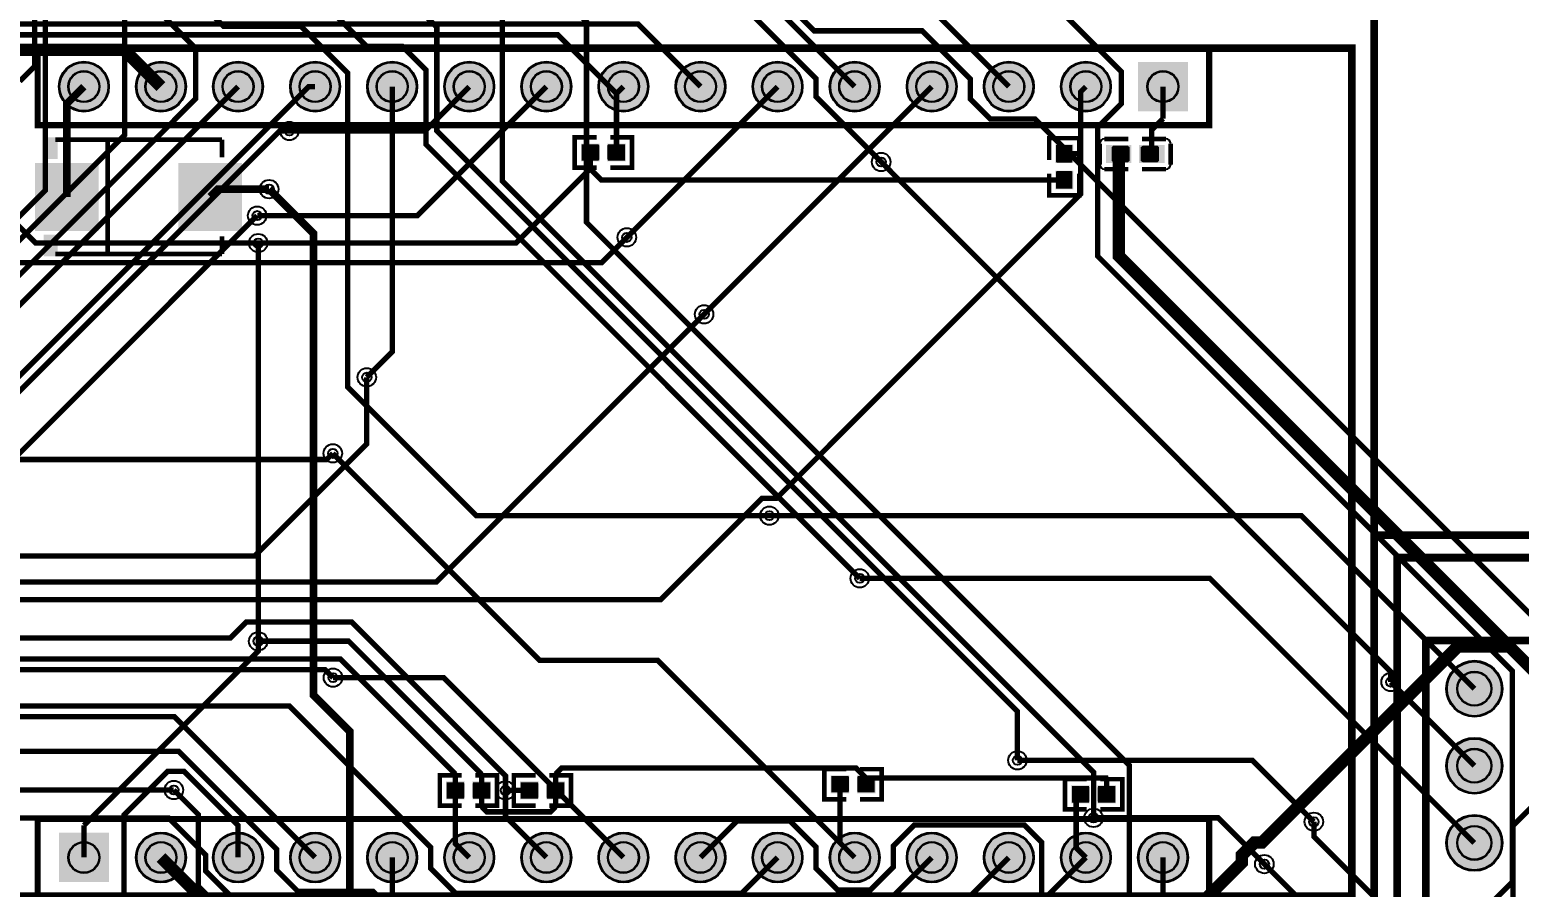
# Model space of a CAD drawing. Header units: millimetres. Extents: x 0 to 210, y -1 to 136.
# Drawn here: x 90.62 to 139.71, y 35.72 to 63.98 of the extents above; entities that cross this region are included whole.
import ezdxf

# ---------------------------------------------------------------- set-up
doc = ezdxf.new("R2010")
doc.units = ezdxf.units.MM
for name, color, linetype, true_color in [('BottomLayer', 7, 'Continuous', 0x0000ff), ('BottomSolderMaskLayer', 7, 'Continuous', 0xaa00ff), ('Document', 7, 'Continuous', 0xffffff), ('Hole', 7, 'Continuous', 0x222222), ('Multi-Layer', 7, 'Continuous', 0xc0c0c0), ('TopLayer', 7, 'Continuous', 0xff0000), ('TopPasteMaskLayer', 7, 'Continuous', 0x808080), ('TopSilkLayer', 7, 'Continuous', 0xffcc00), ('TopSolderMaskLayer', 7, 'Continuous', 0x800080)]:
    doc.layers.add(name, color=color, linetype=linetype, true_color=true_color)

msp = doc.modelspace()

# ---------------------------------------------------------------- hatches: boundary and pattern name
at = {"layer": 'BottomSolderMaskLayer'}
for points in [[(91.58008636017247, 62.10309880619752, 1), (93.23088646177267, 62.10309880619752, 1)], [(94.1200914401826, 62.10309880619752, 1), (95.7708915417828, 62.10309880619752, 1)], [(96.66009652019274, 62.10309880619752, 1), (98.31089662179293, 62.10309880619752, 1)], [(99.2001016002031, 62.10309880619752, 1), (100.8509017018033, 62.10309880619752, 1)], [(101.74010668021323, 62.10309880619752, 1), (103.39090678181343, 62.10309880619752, 1)], [(104.28011176022336, 62.10309880619752, 1), (105.93091186182356, 62.10309880619752, 1)], [(106.8201168402335, 62.10309880619752, 1), (108.47091694183369, 62.10309880619752, 1)], [(109.36012192024363, 62.10309880619752, 1), (111.01092202184383, 62.10309880619752, 1)], [(111.90012700025376, 62.10309880619752, 1), (113.55092710185396, 62.10309880619752, 1)], [(114.4401320802639, 62.10309880619752, 1), (116.09093218186409, 62.10309880619752, 1)], [(116.98013716027403, 62.10309880619752, 1), (118.63093726187422, 62.10309880619752, 1)], [(119.52014224028439, 62.10309880619752, 1), (121.17094234188458, 62.10309880619752, 1)], [(122.06014732029452, 62.10309880619752, 1), (123.71094742189472, 62.10309880619752, 1)], [(124.60015240030465, 62.10309880619752, 1), (126.25095250190485, 62.10309880619752, 1)], [(128.7908527558991, 61.290323400001625), (127.14005265429887, 61.290323400001625), (127.14005265429887, 62.915926651208224), (128.7908527558991, 62.915926651208224)], [(137.30127000253995, 42.26464312928624, 1), (139.15207010414017, 42.26464312928624, 1)], [(137.30127000253995, 39.72463804927611, 1), (139.15207010414017, 39.72463804927611, 1)], [(137.30127000253995, 37.18463296926598, 1), (139.15207010414017, 37.18463296926598, 1)], [(91.57998153415656, 37.51587585110656), (93.23078163575678, 37.51587585110656), (93.23078163575678, 35.89027259990007), (91.57998153415656, 35.89027259990007)], [(94.1200914401826, 36.70304800609597, 1), (95.7708915417828, 36.70304800609597, 1)], [(96.66009652019274, 36.70304800609597, 1), (98.31089662179293, 36.70304800609597, 1)], [(99.2001016002031, 36.70304800609597, 1), (100.8509017018033, 36.70304800609597, 1)], [(101.74010668021323, 36.70304800609597, 1), (103.39090678181343, 36.70304800609597, 1)], [(104.28011176022336, 36.70304800609597, 1), (105.93091186182356, 36.70304800609597, 1)], [(106.8201168402335, 36.70304800609597, 1), (108.47091694183369, 36.70304800609597, 1)], [(109.36012192024363, 36.70304800609597, 1), (111.01092202184383, 36.70304800609597, 1)], [(111.90012700025376, 36.70304800609597, 1), (113.55092710185396, 36.70304800609597, 1)], [(114.4401320802639, 36.70304800609597, 1), (116.09093218186409, 36.70304800609597, 1)], [(116.98013716027403, 36.70304800609597, 1), (118.63093726187422, 36.70304800609597, 1)], [(119.52014224028439, 36.70304800609597, 1), (121.17094234188458, 36.70304800609597, 1)], [(122.06014732029452, 36.70304800609597, 1), (123.71094742189472, 36.70304800609597, 1)], [(124.60015240030465, 36.70304800609597, 1), (126.25095250190485, 36.70304800609597, 1)], [(127.14015748031478, 36.70304800609597, 1), (128.790957581915, 36.70304800609597, 1)]]:
    msp.add_hatch(color=256, dxfattribs=at).paths.add_polyline_path(points)
at = {"layer": 'Document'}
for points in [[(96.19712979425935, 57.56487172974346), (96.19712979425935, 59.37487934975866), (95.92562865125706, 59.37487934975866), (95.92562865125706, 57.56487172974346)], [(91.81236982473956, 58.334137668275275), (91.81236982473956, 58.60561341122673), (92.89837439674875, 58.60561341122673), (92.89837439674875, 58.334137668275275)], [(96.60439420878834, 58.334137668275275), (96.60439420878834, 58.60561341122673), (95.51838963677915, 58.60561341122673), (95.51838963677915, 58.334137668275275)]]:
    msp.add_hatch(color=256, dxfattribs=at).paths.add_polyline_path(points)
at = {"layer": 'Multi-Layer'}
for points in [[(91.60548641097257, 62.10309880619752, 1), (93.20548641097257, 62.10309880619752, 1)], [(94.1454914909827, 62.10309880619752, 1), (95.7454914909827, 62.10309880619752, 1)], [(96.68549657099284, 62.10309880619752, 1), (98.28549657099283, 62.10309880619752, 1)], [(99.2255016510032, 62.10309880619752, 1), (100.8255016510032, 62.10309880619752, 1)], [(101.76550673101333, 62.10309880619752, 1), (103.36550673101333, 62.10309880619752, 1)], [(104.30551181102346, 62.10309880619752, 1), (105.90551181102346, 62.10309880619752, 1)], [(106.8455168910336, 62.10309880619752, 1), (108.44551689103359, 62.10309880619752, 1)], [(109.38552197104373, 62.10309880619752, 1), (110.98552197104372, 62.10309880619752, 1)], [(111.92552705105386, 62.10309880619752, 1), (113.52552705105386, 62.10309880619752, 1)], [(114.465532131064, 62.10309880619752, 1), (116.06553213106399, 62.10309880619752, 1)], [(117.00553721107413, 62.10309880619752, 1), (118.60553721107412, 62.10309880619752, 1)], [(119.54554229108449, 62.10309880619752, 1), (121.14554229108448, 62.10309880619752, 1)], [(122.08554737109462, 62.10309880619752, 1), (123.68554737109461, 62.10309880619752, 1)], [(124.62555245110475, 62.10309880619752, 1), (126.22555245110475, 62.10309880619752, 1)], [(128.7654559309119, 61.31572263144528), (127.16545593091178, 61.31572263144528), (127.16545593091178, 62.890525781051565), (128.7654559309119, 62.890525781051565)], [(137.32667005334005, 42.26464312928624, 1), (139.12667005334006, 42.26464312928624, 1)], [(137.32667005334005, 39.72463804927611, 1), (139.12667005334006, 39.72463804927611, 1)], [(137.32667005334005, 37.18463296926598, 1), (139.12667005334006, 37.18463296926598, 1)], [(91.60538481076946, 37.4904749809499), (93.2053848107696, 37.4904749809499), (93.2053848107696, 35.91567183134373), (91.60538481076946, 35.91567183134373)], [(94.1454914909827, 36.70304800609597, 1), (95.7454914909827, 36.70304800609597, 1)], [(96.68549657099284, 36.70304800609597, 1), (98.28549657099283, 36.70304800609597, 1)], [(99.2255016510032, 36.70304800609597, 1), (100.8255016510032, 36.70304800609597, 1)], [(101.76550673101333, 36.70304800609597, 1), (103.36550673101333, 36.70304800609597, 1)], [(104.30551181102346, 36.70304800609597, 1), (105.90551181102346, 36.70304800609597, 1)], [(106.8455168910336, 36.70304800609597, 1), (108.44551689103359, 36.70304800609597, 1)], [(109.38552197104373, 36.70304800609597, 1), (110.98552197104372, 36.70304800609597, 1)], [(111.92552705105386, 36.70304800609597, 1), (113.52552705105386, 36.70304800609597, 1)], [(114.465532131064, 36.70304800609597, 1), (116.06553213106399, 36.70304800609597, 1)], [(117.00553721107413, 36.70304800609597, 1), (118.60553721107412, 36.70304800609597, 1)], [(119.54554229108449, 36.70304800609597, 1), (121.14554229108448, 36.70304800609597, 1)], [(122.08554737109462, 36.70304800609597, 1), (123.68554737109461, 36.70304800609597, 1)], [(124.62555245110475, 36.70304800609597, 1), (126.22555245110475, 36.70304800609597, 1)], [(127.16555753111489, 36.70304800609597, 1), (128.7655575311149, 36.70304800609597, 1)]]:
    msp.add_hatch(color=256, dxfattribs=at).paths.add_polyline_path(points)
at = {"layer": 'TopLayer'}
for points in [[(109.37459994919982, 59.66291592583184), (109.37459994919982, 60.20292100584197), (108.80896621793227, 60.20292100584197), (108.80896621793227, 59.66291592583184)], [(109.67462534925062, 59.66291592583184), (109.67462534925062, 60.20292100584197), (110.24025908051794, 60.20292100584197), (110.24025908051794, 59.66291592583184)], [(124.9838455676911, 59.61049022098041), (124.44384048768075, 59.61049022098041), (124.44384048768075, 60.17612395224785), (124.9838455676911, 60.17612395224785)], [(126.90063500127008, 60.15212090424177), (126.90063500127008, 59.61211582423164), (126.1105410210821, 59.61211582423164), (126.1105410210821, 60.15212090424177)], [(127.20066040132087, 60.15212090424177), (127.20066040132087, 59.61211582423164), (127.99075438150862, 59.61211582423164), (127.99075438150862, 60.15212090424177)], [(92.87137414274821, 57.37368554737111), (92.87137414274821, 59.566065532131006), (90.82387604775204, 59.566065532131006), (90.82387604775204, 57.37368554737111)], [(95.54538989077969, 57.37368554737111), (95.54538989077969, 59.566065532131006), (97.59288798577586, 59.566065532131006), (97.59288798577586, 57.37368554737111)], [(124.9838455676911, 59.31046482092961), (124.44384048768075, 59.31046482092961), (124.44384048768075, 58.74483108966217), (124.9838455676911, 58.74483108966217)], [(117.60421640843265, 38.8450342900685), (117.60421640843265, 39.385039370078744), (117.03858267716532, 39.385039370078744), (117.03858267716532, 38.8450342900685)], [(117.90424180848345, 38.8450342900685), (117.90424180848345, 39.385039370078744), (118.46987553975077, 39.385039370078744), (118.46987553975077, 38.8450342900685)], [(104.92959105918203, 38.6418338836678), (104.92959105918203, 39.18183896367793), (104.36395732791448, 39.18183896367793), (104.36395732791448, 38.6418338836678)], [(105.22961645923283, 38.6418338836678), (105.22961645923283, 39.18183896367793), (105.79525019050016, 39.18183896367793), (105.79525019050016, 38.6418338836678)], [(107.36799593599176, 38.6418338836678), (107.36799593599176, 39.18183896367793), (106.8023622047242, 39.18183896367793), (106.8023622047242, 38.6418338836678)], [(107.66802133604256, 38.6418338836678), (107.66802133604256, 39.18183896367793), (108.23365506731011, 39.18183896367793), (108.23365506731011, 38.6418338836678)], [(125.52903225806426, 38.51483362966724), (125.52903225806426, 39.05483870967737), (124.96339852679694, 39.05483870967737), (124.96339852679694, 38.51483362966724)], [(125.82905765811506, 38.51483362966724), (125.82905765811506, 39.05483870967737), (126.39469138938284, 39.05483870967737), (126.39469138938284, 38.51483362966724)]]:
    msp.add_hatch(color=256, dxfattribs=at).paths.add_polyline_path(points)
at = {"layer": 'TopPasteMaskLayer'}
for points in [[(109.38961137922252, 59.702921005842086), (109.38961137922252, 60.16291592583184), (109.34960629921261, 60.20292100584197), (108.8489712979424, 60.20292100584197), (108.80896621793227, 60.16291592583184), (108.80896621793227, 59.702921005842086), (108.8489712979424, 59.66291592583184), (109.34960629921261, 59.66291592583184)], [(109.6596139192277, 59.702921005842086), (109.6596139192277, 60.16291592583184), (109.69961899923783, 60.20292100584197), (110.20025400050781, 60.20292100584197), (110.24025908051794, 60.16291592583184), (110.24025908051794, 59.702921005842086), (110.20025400050781, 59.66291592583184), (109.69961899923783, 59.66291592583184)], [(124.94384048768075, 59.5954787909576), (124.4838455676911, 59.5954787909576), (124.44384048768075, 59.63548387096773), (124.44384048768075, 60.13611887223783), (124.4838455676911, 60.17612395224785), (124.94384048768075, 60.17612395224785), (124.9838455676911, 60.13611887223783), (124.9838455676911, 59.63548387096773)], [(126.27066294132578, 59.657099314198604), (126.27066294132578, 60.10711201422407), (126.32067564135127, 60.157099314198604), (126.80066040132078, 60.157099314198604), (126.87066294132569, 60.10711201422407), (126.87066294132569, 59.657099314198604), (126.80066040132078, 59.60711201422396), (126.32067564135127, 59.60711201422396)], [(127.2306832613665, 59.657099314198604), (127.2306832613665, 60.10711201422407), (127.30066040132056, 60.157099314198604), (127.78067056134091, 60.157099314198604), (127.8306832613664, 60.10711201422407), (127.8306832613664, 59.657099314198604), (127.78067056134091, 59.60711201422396), (127.30066040132056, 59.60711201422396)], [(92.87137414274821, 57.37368554737111), (92.87137414274821, 59.566065532131006), (90.82387604775204, 59.566065532131006), (90.82387604775204, 57.37368554737111)], [(95.54538989077969, 57.37368554737111), (95.54538989077969, 59.566065532131006), (97.59288798577586, 59.566065532131006), (97.59288798577586, 57.37368554737111)], [(124.94384048768075, 59.32547625095242), (124.4838455676911, 59.32547625095242), (124.44384048768075, 59.28547117094229), (124.44384048768075, 58.7848361696723), (124.4838455676911, 58.74483108966217), (124.94384048768075, 58.74483108966217), (124.9838455676911, 58.7848361696723), (124.9838455676911, 59.28547117094229)], [(117.61922783845557, 38.885039370078744), (117.61922783845557, 39.3450342900685), (117.57922275844544, 39.385039370078744), (117.07858775717523, 39.385039370078744), (117.03858267716532, 39.3450342900685), (117.03858267716532, 38.885039370078744), (117.07858775717523, 38.8450342900685), (117.57922275844544, 38.8450342900685)], [(117.88923037846075, 38.885039370078744), (117.88923037846075, 39.3450342900685), (117.92923545847066, 39.385039370078744), (118.42987045974087, 39.385039370078744), (118.46987553975077, 39.3450342900685), (118.46987553975077, 38.885039370078744), (118.42987045974087, 38.8450342900685), (117.92923545847066, 38.8450342900685)], [(104.94460248920473, 38.68183896367793), (104.94460248920473, 39.1418338836678), (104.90459740919482, 39.18183896367793), (104.40396240792461, 39.18183896367793), (104.36395732791448, 39.1418338836678), (104.36395732791448, 38.68183896367793), (104.40396240792461, 38.6418338836678), (104.90459740919482, 38.6418338836678)], [(105.2146050292099, 38.68183896367793), (105.2146050292099, 39.1418338836678), (105.25461010922004, 39.18183896367793), (105.75524511049002, 39.18183896367793), (105.79525019050016, 39.1418338836678), (105.79525019050016, 38.68183896367793), (105.75524511049002, 38.6418338836678), (105.25461010922004, 38.6418338836678)], [(107.38300736601468, 38.68183896367793), (107.38300736601468, 39.1418338836678), (107.34300228600432, 39.18183896367793), (106.84236728473456, 39.18183896367793), (106.8023622047242, 39.1418338836678), (106.8023622047242, 38.68183896367793), (106.84236728473456, 38.6418338836678), (107.34300228600432, 38.6418338836678)], [(107.65300990601986, 38.68183896367793), (107.65300990601986, 39.1418338836678), (107.69301498602977, 39.18183896367793), (108.19364998729998, 39.18183896367793), (108.23365506731011, 39.1418338836678), (108.23365506731011, 38.68183896367793), (108.19364998729998, 38.6418338836678), (107.69301498602977, 38.6418338836678)], [(125.54404368808741, 38.55483870967737), (125.54404368808741, 39.01483362966724), (125.50403860807705, 39.05483870967737), (125.0034036068073, 39.05483870967737), (124.96339852679694, 39.01483362966724), (124.96339852679694, 38.55483870967737), (125.0034036068073, 38.51483362966724), (125.50403860807705, 38.51483362966724)], [(125.81404622809237, 38.55483870967737), (125.81404622809237, 39.01483362966724), (125.8540513081025, 39.05483870967737), (126.35468630937248, 39.05483870967737), (126.39469138938284, 39.01483362966724), (126.39469138938284, 38.55483870967737), (126.35468630937248, 38.51483362966724), (125.8540513081025, 38.51483362966724)]]:
    msp.add_hatch(color=256, dxfattribs=at).paths.add_polyline_path(points)
at = {"layer": 'TopSilkLayer'}
for points in [[(91.54086868173727, 60.43228346456692), (91.54086868173727, 59.718465836931614), (91.08366776733533, 59.718465836931614), (91.08366776733533, 60.43228346456692)], [(91.54086868173727, 56.507467614935194), (91.54086868173727, 57.2212852425705), (91.08366776733533, 57.2212852425705), (91.08366776733533, 56.507467614935194)]]:
    msp.add_hatch(color=256, dxfattribs=at).paths.add_polyline_path(points)
at = {"layer": 'TopSolderMaskLayer'}
for points in [[(91.58008636017247, 62.10309880619752, 1), (93.23088646177267, 62.10309880619752, 1)], [(94.1200914401826, 62.10309880619752, 1), (95.7708915417828, 62.10309880619752, 1)], [(96.66009652019274, 62.10309880619752, 1), (98.31089662179293, 62.10309880619752, 1)], [(99.2001016002031, 62.10309880619752, 1), (100.8509017018033, 62.10309880619752, 1)], [(101.74010668021323, 62.10309880619752, 1), (103.39090678181343, 62.10309880619752, 1)], [(104.28011176022336, 62.10309880619752, 1), (105.93091186182356, 62.10309880619752, 1)], [(106.8201168402335, 62.10309880619752, 1), (108.47091694183369, 62.10309880619752, 1)], [(109.36012192024363, 62.10309880619752, 1), (111.01092202184383, 62.10309880619752, 1)], [(111.90012700025376, 62.10309880619752, 1), (113.55092710185396, 62.10309880619752, 1)], [(114.4401320802639, 62.10309880619752, 1), (116.09093218186409, 62.10309880619752, 1)], [(116.98013716027403, 62.10309880619752, 1), (118.63093726187422, 62.10309880619752, 1)], [(119.52014224028439, 62.10309880619752, 1), (121.17094234188458, 62.10309880619752, 1)], [(122.06014732029452, 62.10309880619752, 1), (123.71094742189472, 62.10309880619752, 1)], [(124.60015240030465, 62.10309880619752, 1), (126.25095250190485, 62.10309880619752, 1)], [(128.7908527558991, 61.290323400001625), (127.14005265429887, 61.290323400001625), (127.14005265429887, 62.915926651208224), (128.7908527558991, 62.915926651208224)], [(109.39999771889984, 59.63751587503168), (109.39999771889984, 60.22832105664213), (108.783566167132, 60.22832105664213), (108.783566167132, 59.63751587503168)], [(109.64922757955082, 59.63751587503168), (109.64922757955082, 60.22832105664213), (110.26565913131822, 60.22832105664213), (110.26565913131822, 59.63751587503168)], [(125.00809366288695, 59.58388587802574), (124.4195923924849, 59.58388587802574), (124.4195923924849, 60.202730684671224), (125.00809366288695, 60.202730684671224)], [(126.92603668519882, 60.177520955041814), (126.92603668519882, 59.58671577343159), (126.08514260341076, 59.58671577343159), (126.08514260341076, 60.177520955041814)], [(127.1752587173919, 60.177520955041814), (127.1752587173919, 59.58671577343159), (128.01615279917996, 59.58671577343159), (128.01615279917996, 60.177520955041814)], [(92.89677230296024, 57.348285790842624), (92.89677230296024, 59.591465288659606), (90.79847410636398, 59.591465288659606), (90.79847410636398, 57.348285790842624)], [(95.51999173056765, 57.348285790842624), (95.51999173056765, 59.591465288659606), (97.61828992716391, 59.591465288659606), (97.61828992716391, 57.348285790842624)], [(125.00809366288695, 59.33706916388428), (124.4195923924849, 59.33706916388428), (124.4195923924849, 58.71822435723891), (125.00809366288695, 58.71822435723891)], [(137.30127000253995, 42.26464312928624, 1), (139.15207010414017, 42.26464312928624, 1)], [(137.30127000253995, 39.72463804927611, 1), (139.15207010414017, 39.72463804927611, 1)], [(117.62961417813267, 38.81963423926845), (117.62961417813267, 39.41043942087879), (117.01318262636505, 39.41043942087879), (117.01318262636505, 38.81963423926845)], [(117.87884403878365, 38.81963423926845), (117.87884403878365, 39.41043942087879), (118.49527559055105, 39.41043942087879), (118.49527559055105, 38.81963423926845)], [(104.95498882888205, 38.616433832867756), (104.95498882888205, 39.20723901447798), (104.3385572771142, 39.20723901447798), (104.3385572771142, 38.616433832867756)], [(105.20421868953304, 38.616433832867756), (105.20421868953304, 39.20723901447798), (105.82065024130043, 39.20723901447798), (105.82065024130043, 38.616433832867756)], [(107.39339370569155, 38.616433832867756), (107.39339370569155, 39.20723901447798), (106.77696215392416, 39.20723901447798), (106.77696215392416, 38.616433832867756)], [(107.64262356634254, 38.616433832867756), (107.64262356634254, 39.20723901447798), (108.25905511811038, 39.20723901447798), (108.25905511811038, 38.616433832867756)], [(125.55443002776428, 38.48943357886719), (125.55443002776428, 39.080238760477414), (124.93799847599666, 39.080238760477414), (124.93799847599666, 38.48943357886719)], [(125.80365988841527, 38.48943357886719), (125.80365988841527, 39.080238760477414), (126.42009144018289, 39.080238760477414), (126.42009144018289, 38.48943357886719)], [(137.30127000253995, 37.18463296926598, 1), (139.15207010414017, 37.18463296926598, 1)], [(91.57998153415656, 37.51587585110656), (93.23078163575678, 37.51587585110656), (93.23078163575678, 35.89027259990007), (91.57998153415656, 35.89027259990007)], [(94.1200914401826, 36.70304800609597, 1), (95.7708915417828, 36.70304800609597, 1)], [(96.66009652019274, 36.70304800609597, 1), (98.31089662179293, 36.70304800609597, 1)], [(99.2001016002031, 36.70304800609597, 1), (100.8509017018033, 36.70304800609597, 1)], [(101.74010668021323, 36.70304800609597, 1), (103.39090678181343, 36.70304800609597, 1)], [(104.28011176022336, 36.70304800609597, 1), (105.93091186182356, 36.70304800609597, 1)], [(106.8201168402335, 36.70304800609597, 1), (108.47091694183369, 36.70304800609597, 1)], [(109.36012192024363, 36.70304800609597, 1), (111.01092202184383, 36.70304800609597, 1)], [(111.90012700025376, 36.70304800609597, 1), (113.55092710185396, 36.70304800609597, 1)], [(114.4401320802639, 36.70304800609597, 1), (116.09093218186409, 36.70304800609597, 1)], [(116.98013716027403, 36.70304800609597, 1), (118.63093726187422, 36.70304800609597, 1)], [(119.52014224028439, 36.70304800609597, 1), (121.17094234188458, 36.70304800609597, 1)], [(122.06014732029452, 36.70304800609597, 1), (123.71094742189472, 36.70304800609597, 1)], [(124.60015240030465, 36.70304800609597, 1), (126.25095250190485, 36.70304800609597, 1)], [(127.14015748031478, 36.70304800609597, 1), (128.790957581915, 36.70304800609597, 1)]]:
    msp.add_hatch(color=256, dxfattribs=at).paths.add_polyline_path(points)

# ---------------------------------------------------------------- linework, layer by layer
at = {"layer": 'BottomLayer'}
for points, const_width in [([(90.29375158750304, 62.27975615951232), (90.77940055880094, 62.76540513081022), (90.77940055880094, 73.48219456438915), (94.91884683769354, 77.62164084328163)], 0.17780035560071122), ([(94.58940817881626, 69.95082550165102), (93.31940563881108, 68.68082296164596), (93.31940563881108, 66.87614935229874), (94.21831343662666, 65.97724155448304), (95.12306324612655, 65.97724155448304), (97.00622301244584, 64.09408178816363), (99.55105410210808, 64.09408178816363), (101.1019812039624, 62.54315468630932), (101.1019812039624, 52.198221996443976), (105.33362966725917, 47.966573533147084), (114.99377698755393, 47.966573533147084)], 0.17780035560071122), ([(99.66941833883652, 69.95082550165102), (99.66941833883652, 69.44511049022105), (98.39941579883134, 68.17510795021599), (98.39941579883134, 66.75753111506219), (101.72809245618487, 63.428854457708894), (102.89878079756136, 63.428854457708894), (103.67881635763251, 62.64881889763785), (103.67881635763251, 60.196951993903895), (117.97447294894573, 45.90129540259079)], 0.17780035560071122), ([(123.17056134112272, 39.90510541021081), (123.17056134112272, 41.51597663195321), (104.03670307340599, 60.64983489966983), (104.03670307340599, 64.0582677165354), (103.47942595885183, 64.61554483108966), (103.47942595885183, 68.05496570993148), (104.74942849885679, 69.32496824993655), (104.74942849885679, 69.95082550165102)], 0.17780035560071122), ([(125.67907035814073, 38.00924561849115), (125.67907035814073, 39.51292862585717), (106.19900939801869, 58.99298958597922), (106.19900939801869, 65.36713233426462), (106.01943103886197, 65.54671069342146), (106.01943103886197, 68.05496570993148), (107.28943357886692, 69.32496824993655), (107.28943357886692, 69.95082550165102)], 0.17780035560071122), ([(128.09512319024634, 32.85735331470653), (128.09512319024634, 34.06360172720349), (126.86144272288539, 35.297282194564445), (126.86144272288539, 39.737973075946115), (108.96837693675388, 57.63103886207773), (108.96837693675388, 64.24216408432812), (108.5594361188721, 64.6511049022098), (108.5594361188721, 68.05496570993148), (109.82943865887705, 69.32496824993655), (109.82943865887705, 69.95082550165102)], 0.17780035560071122), ([(112.36944373888741, 69.95082550165102), (113.63944627889236, 68.68082296164596), (113.63944627889236, 66.7758191516383), (116.47485394970795, 63.940411480822945), (120.03263906527809, 63.940411480822945), (121.61582423164828, 62.357226314452646), (121.61582423164828, 61.69555499110993), (122.276987553975, 61.034391668783314), (123.75095250190498, 61.034391668783314), (142.0875031750063, 42.697840995681986), (142.0875031750063, 39.29296418592833), (141.2493014986028, 38.45476250952504), (140.20231140462283, 38.45476250952504), (139.49669799339586, 37.749149098298176), (139.49669799339586, 25.754737109474263), (138.2266954533909, 24.484734569469197)], 0.17780035560071122), ([(83.27139954279892, 36.232258064516145), (83.7628905257809, 36.72374904749813), (83.7628905257809, 51.30922021844037), (91.13703327406643, 58.683362966725895), (91.13703327406643, 66.4984505969012), (92.04940309880612, 67.41082042164089)], 0.17780035560071122), ([(84.39204978409953, 37.405232410464805), (84.39204978409953, 51.14970789941583), (93.75146050292096, 60.50911861823727), (93.75146050292096, 65.56017272034546)], 0.17780035560071122), ([(94.46469392938775, 64.98663957327904), (96.08724917449808, 63.36408432816859), (96.08724917449808, 61.69961899923794), (85.00647701295384, 50.618846837693695), (85.00647701295384, 28.142849885699775)], 0.17780035560071122), ([(97.48552197104391, 62.10322580645163), (85.66459232918464, 50.28229616459237), (85.66459232918464, 36.805537211074466)], 0.17780035560071122), ([(100.02552705105404, 62.10322580645163), (99.81521463042918, 62.10322580645163), (86.32626365252713, 48.614274828549696), (86.32626365252713, 42.31531623063245)], 0.17780035560071122), ([(102.56553213106417, 62.10322580645163), (102.56553213106417, 53.36332232664461), (101.72834645669263, 52.526136652273294)], 0.17780035560071122), ([(115.26555753111484, 62.10322580645163), (110.29756159512294, 57.135229870459625)], 0.17780035560071122), ([(120.34556769113533, 62.10322580645163), (112.84315468630916, 54.60081280162558)], 0.17780035560071122), ([(99.17640335280657, 60.64272288544578), (98.86042672085341, 60.64272288544578), (87.37376174752353, 49.156057912115784), (87.37376174752353, 34.98790957581912), (86.17360934721864, 33.78775717551434), (86.17360934721864, 27.643992887985746), (86.24828549657082, 27.56931673863346), (86.24828549657082, 25.766167132334203), (85.11671323342625, 24.63459486918964)], 0.17780035560071122), ([(118.67932435864873, 59.619608839217676), (135.4679959359919, 42.83093726187451), (135.4679959359919, 42.483464566929115)], 0.17780035560071122), ([(98.50990601981198, 58.724511049022), (99.96964693929363, 57.26477012954024), (99.96964693929363, 42.05166370332745), (101.16548133096262, 40.85582931165868), (101.16548133096262, 34.789789179578406), (100.63995427990835, 34.26426212852425), (100.63995427990835, 33.14970789941583), (100.83959867919725, 32.950063500127044), (100.83959867919725, 30.213208026416055), (102.28562357124702, 28.767183134366178)], 0.25400050800101603), ([(89.51651003302004, 28.177901955803918), (89.3790957581914, 28.04048768097539), (88.72428244856496, 28.04048768097539), (88.3102616205233, 28.454508509017046), (88.3102616205233, 48.04658369316735), (98.11645923291849, 57.852781305562644)], 0.17780035560071122), ([(98.15049530099054, 43.829921259842536), (98.15049530099054, 56.947523495046994)], 0.17780035560071122), ([(117.80556261112497, 36.703175006349966), (111.30670561341094, 43.202032004063994), (107.42481584963161, 43.202032004063994), (100.60820421640824, 50.018643637287255)], 0.17780035560071122), ([(92.40551181102342, 37.75753111506219), (98.15049530099054, 43.502514605029205), (98.15049530099054, 43.829921259842536)], 0.17780035560071122), ([(140.76670053340104, 42.26477012954024), (139.37630175260347, 43.65516891033781), (137.6841503683006, 43.65516891033781), (131.22440944881873, 37.19542799085593), (130.97904495808984, 37.19542799085593), (130.56223012446003, 36.778613157226346), (130.56223012446003, 36.53324866649734), (128.9853949707899, 34.956413512827), (128.9853949707899, 32.699110998221954), (128.776860553721, 32.490576581153164), (128.776860553721, 29.83525527051063)], 0.40640081280162565), ([(110.18554737109457, 36.703175006349966), (104.26022352044697, 42.62849885699768), (100.61531623063229, 42.62849885699768)], 0.17780035560071122), ([(97.48552197104391, 36.703175006349966), (97.48552197104391, 37.765405130810336), (95.7118364236726, 39.53909067818131), (95.16471932943864, 39.53909067818131), (93.7255524511047, 38.0999237998476), (93.7255524511047, 33.5073406146812), (88.90182880365751, 28.68361696723389)], 0.17780035560071122), ([(125.4255778511556, 36.703175006349966), (123.39458978917946, 34.672186944373834), (106.69786639573272, 34.672186944373834), (103.56756413512812, 31.541884683769354), (103.56756413512812, 28.349098298196623), (102.88633477266944, 27.66786893573783), (101.813436626873, 27.66786893573783), (100.95135890271786, 28.529946659893312), (100.95135890271786, 29.136245872491713), (99.9353568707138, 30.152247904495766), (99.32499364998716, 30.152247904495766), (98.61379222758433, 30.863449326898603), (98.61379222758433, 33.31963423926845), (96.17487934975861, 35.75854711709417), (96.17487934975861, 38.12176784353562), (95.36944373888741, 38.92720345440682)], 0.17780035560071122), ([(107.64554229108444, 36.703175006349966), (106.29908559817113, 38.04963169926339), (106.29908559817113, 38.91196342392675)], 0.17780035560071122), ([(92.40551181102342, 36.703175006349966), (92.40551181102342, 37.75753111506219)], 0.17780035560071122), ([(138.2266954533909, 32.104749809499594), (132.93815087630173, 37.393294386588764), (132.93815087630173, 37.879705359410764)], 0.17780035560071122), ([(102.56553213106417, 36.703175006349966), (102.56553213106417, 35.291440182880365), (101.29248158496307, 34.01838963677926)], 0.17780035560071122), ([(138.2266954533909, 29.564744729489462), (131.30746761493515, 36.4839725679451)], 0.17780035560071122)]:
    msp.add_lwpolyline(points, dxfattribs=dict(at, const_width=const_width))
at = {"layer": 'BottomSolderMaskLayer'}
for centre, radius in [((92.40548641097257, 62.10309880619752), 0.8254000508001016), ((94.9454914909827, 62.10309880619752), 0.8254000508001016), ((97.48549657099284, 62.10309880619752), 0.8254000508001016), ((100.0255016510032, 62.10309880619752), 0.8254000508001016), ((102.56550673101333, 62.10309880619752), 0.8254000508001016), ((105.10551181102346, 62.10309880619752), 0.8254000508001016), ((107.6455168910336, 62.10309880619752), 0.8254000508001016), ((110.18552197104373, 62.10309880619752), 0.8254000508001016), ((112.72552705105386, 62.10309880619752), 0.8254000508001016), ((115.26553213106399, 62.10309880619752), 0.8254000508001016), ((117.80553721107412, 62.10309880619752), 0.8254000508001016), ((120.34554229108448, 62.10309880619752), 0.8254000508001016), ((122.88554737109462, 62.10309880619752), 0.8254000508001016), ((125.42555245110475, 62.10309880619752), 0.8254000508001016), ((92.40538481076942, 62.10312420624837), 0.5158750317500634), ((94.94538989077955, 62.10312420624837), 0.5158750317500634), ((97.48539497078968, 62.10312420624837), 0.5158750317500634), ((100.02540005080004, 62.10312420624837), 0.5158750317500634), ((102.56540513081018, 62.10312420624837), 0.5158750317500634), ((105.10541021082031, 62.10312420624837), 0.5158750317500634), ((107.64541529083044, 62.10312420624837), 0.5158750317500634), ((110.18542037084057, 62.10312420624837), 0.5158750317500634), ((112.72542545085071, 62.10312420624837), 0.5158750317500634), ((115.26543053086084, 62.10312420624837), 0.5158750317500634), ((117.80543561087097, 62.10312420624837), 0.5158750317500634), ((120.3454406908811, 62.10312420624837), 0.5158750317500634), ((122.88544577089147, 62.10312420624837), 0.5158750317500634), ((125.4254508509016, 62.10312420624837), 0.5158750317500634), ((127.96545593091173, 62.10312420624837), 0.5158750317500634), ((138.22667005334006, 42.26464312928624), 0.9254000508001016), ((138.22667005334006, 42.26464312928624), 0.5655353117157847), ((138.22667005334006, 39.72463804927611), 0.9254000508001016), ((138.22667005334006, 39.72463804927611), 0.5655353117157847), ((138.22667005334006, 37.18463296926598), 0.9254000508001016), ((94.9454914909827, 36.70304800609597), 0.8254000508001016), ((97.48549657099284, 36.70304800609597), 0.8254000508001016), ((100.0255016510032, 36.70304800609597), 0.8254000508001016), ((102.56550673101333, 36.70304800609597), 0.8254000508001016), ((105.10551181102346, 36.70304800609597), 0.8254000508001016), ((107.6455168910336, 36.70304800609597), 0.8254000508001016), ((110.18552197104373, 36.70304800609597), 0.8254000508001016), ((112.72552705105386, 36.70304800609597), 0.8254000508001016), ((115.26553213106399, 36.70304800609597), 0.8254000508001016), ((117.80553721107412, 36.70304800609597), 0.8254000508001016), ((120.34554229108448, 36.70304800609597), 0.8254000508001016), ((122.88554737109462, 36.70304800609597), 0.8254000508001016), ((125.42555245110475, 36.70304800609597), 0.8254000508001016), ((127.96555753111488, 36.70304800609597), 0.8254000508001016), ((138.22667005334006, 37.18463296926598), 0.5655353117157847), ((92.40538481076942, 36.703073406146814), 0.5158750317500634), ((94.94538989077955, 36.703073406146814), 0.5158750317500634), ((97.48539497078968, 36.703073406146814), 0.5158750317500634), ((100.02540005080004, 36.703073406146814), 0.5158750317500634), ((102.56540513081018, 36.703073406146814), 0.5158750317500634), ((105.10541021082031, 36.703073406146814), 0.5158750317500634), ((107.64541529083044, 36.703073406146814), 0.5158750317500634), ((110.18542037084057, 36.703073406146814), 0.5158750317500634), ((112.72542545085071, 36.703073406146814), 0.5158750317500634), ((115.26543053086084, 36.703073406146814), 0.5158750317500634), ((117.80543561087097, 36.703073406146814), 0.5158750317500634), ((120.3454406908811, 36.703073406146814), 0.5158750317500634), ((122.88544577089147, 36.703073406146814), 0.5158750317500634), ((125.4254508509016, 36.703073406146814), 0.5158750317500634), ((127.96545593091173, 36.703073406146814), 0.5158750317500634)]:
    msp.add_circle(centre, radius, dxfattribs=at)
at = {"layer": 'Hole'}
for centre in [(99.17637795275573, 60.64259588519167), (118.67929895859788, 59.61948183896368), (98.50988061976113, 58.724384048768115), (98.11643383286764, 57.85265430530853), (98.1504699009397, 56.947396494793), (110.29753619507233, 57.13510287020574), (112.84312928625855, 54.60068580137158), (101.72832105664202, 52.5260096520193), (100.6081788163574, 50.01851663703326), (114.99375158750308, 47.966446532892974), (117.97444754889489, 45.90116840233679), (98.1504699009397, 43.829794259588425), (100.61529083058144, 42.628371856743684), (135.46797053594105, 42.48333756667512), (123.17053594107188, 39.90497840995681), (95.36941833883634, 38.92707645415294), (106.29906019812029, 38.91183642367275), (125.67904495808989, 38.00911861823727), (132.9381254762509, 37.87957835915665), (131.3074422148843, 36.483845567691105)]:
    msp.add_circle(centre, 0.15240030480060962, dxfattribs=at)
at = {"layer": 'Multi-Layer'}
for centre, radius in [((92.40548641097257, 62.10309880619752), 0.8), ((94.9454914909827, 62.10309880619752), 0.8), ((97.48549657099284, 62.10309880619752), 0.8), ((100.0255016510032, 62.10309880619752), 0.8), ((102.56550673101333, 62.10309880619752), 0.8), ((105.10551181102346, 62.10309880619752), 0.8), ((107.6455168910336, 62.10309880619752), 0.8), ((110.18552197104373, 62.10309880619752), 0.8), ((112.72552705105386, 62.10309880619752), 0.8), ((115.26553213106399, 62.10309880619752), 0.8), ((117.80553721107412, 62.10309880619752), 0.8), ((120.34554229108448, 62.10309880619752), 0.8), ((122.88554737109462, 62.10309880619752), 0.8), ((125.42555245110475, 62.10309880619752), 0.8), ((92.40538481076942, 62.10312420624837), 0.5), ((94.94538989077955, 62.10312420624837), 0.5), ((97.48539497078968, 62.10312420624837), 0.5), ((100.02540005080004, 62.10312420624837), 0.5), ((102.56540513081018, 62.10312420624837), 0.5), ((105.10541021082031, 62.10312420624837), 0.5), ((107.64541529083044, 62.10312420624837), 0.5), ((110.18542037084057, 62.10312420624837), 0.5), ((112.72542545085071, 62.10312420624837), 0.5), ((115.26543053086084, 62.10312420624837), 0.5), ((117.80543561087097, 62.10312420624837), 0.5), ((120.3454406908811, 62.10312420624837), 0.5), ((122.88544577089147, 62.10312420624837), 0.5), ((125.4254508509016, 62.10312420624837), 0.5), ((127.96545593091173, 62.10312420624837), 0.5), ((99.17637795275573, 60.64259588519167), 0.30480060960121924), ((118.67929895859788, 59.61948183896368), 0.30480060960121924), ((98.50988061976113, 58.724384048768115), 0.30480060960121924), ((98.11643383286764, 57.85265430530853), 0.30480060960121924), ((110.29753619507233, 57.13510287020574), 0.30480060960121924), ((98.1504699009397, 56.947396494793), 0.30480060960121924), ((112.84312928625855, 54.60068580137158), 0.30480060960121924), ((101.72832105664202, 52.5260096520193), 0.30480060960121924), ((100.6081788163574, 50.01851663703326), 0.30480060960121924), ((114.99375158750308, 47.966446532892974), 0.30480060960121924), ((117.97444754889489, 45.90116840233679), 0.30480060960121924), ((98.1504699009397, 43.829794259588425), 0.30480060960121924), ((100.61529083058144, 42.628371856743684), 0.30480060960121924), ((135.46797053594105, 42.48333756667512), 0.30480060960121924), ((138.22667005334006, 42.26464312928624), 0.9000000000000001), ((138.22667005334006, 42.26464312928624), 0.5500127000254001), ((138.22667005334006, 39.72463804927611), 0.9000000000000001), ((138.22667005334006, 39.72463804927611), 0.5500127000254001), ((123.17053594107188, 39.90497840995681), 0.30480060960121924), ((95.36941833883634, 38.92707645415294), 0.30480060960121924), ((106.29906019812029, 38.91183642367275), 0.30480060960121924), ((125.67904495808989, 38.00911861823727), 0.30480060960121924), ((132.9381254762509, 37.87957835915665), 0.30480060960121924), ((138.22667005334006, 37.18463296926598), 0.9000000000000001), ((94.9454914909827, 36.70304800609597), 0.8), ((97.48549657099284, 36.70304800609597), 0.8), ((100.0255016510032, 36.70304800609597), 0.8), ((102.56550673101333, 36.70304800609597), 0.8), ((105.10551181102346, 36.70304800609597), 0.8), ((107.6455168910336, 36.70304800609597), 0.8), ((110.18552197104373, 36.70304800609597), 0.8), ((112.72552705105386, 36.70304800609597), 0.8), ((115.26553213106399, 36.70304800609597), 0.8), ((117.80553721107412, 36.70304800609597), 0.8), ((120.34554229108448, 36.70304800609597), 0.8), ((122.88554737109462, 36.70304800609597), 0.8), ((125.42555245110475, 36.70304800609597), 0.8), ((127.96555753111488, 36.70304800609597), 0.8), ((138.22667005334006, 37.18463296926598), 0.5500127000254001), ((92.40538481076942, 36.703073406146814), 0.5), ((94.94538989077955, 36.703073406146814), 0.5), ((97.48539497078968, 36.703073406146814), 0.5), ((100.02540005080004, 36.703073406146814), 0.5), ((102.56540513081018, 36.703073406146814), 0.5), ((105.10541021082031, 36.703073406146814), 0.5), ((107.64541529083044, 36.703073406146814), 0.5), ((110.18542037084057, 36.703073406146814), 0.5), ((112.72542545085071, 36.703073406146814), 0.5), ((115.26543053086084, 36.703073406146814), 0.5), ((117.80543561087097, 36.703073406146814), 0.5), ((120.3454406908811, 36.703073406146814), 0.5), ((122.88544577089147, 36.703073406146814), 0.5), ((125.4254508509016, 36.703073406146814), 0.5), ((127.96545593091173, 36.703073406146814), 0.5), ((131.3074422148843, 36.483845567691105), 0.30480060960121924)]:
    msp.add_circle(centre, radius, dxfattribs=at)
at = {"layer": 'TopLayer'}
for points, const_width in [([(122.88557277114546, 62.10322580645163), (119.304419608839, 65.68437896875798), (104.54572009144022, 65.68437896875798), (103.47815595631164, 66.75194310388622), (103.47815595631164, 67.95768351536697), (102.7537465074929, 68.68209296418581), (96.48755397510786, 68.68209296418581), (95.85941071882121, 69.31023622047246), (95.85941071882121, 71.16342392684783), (95.91554483108962, 71.21955803911612), (95.91554483108962, 79.27188214376417), (95.91376682753344, 79.27366014732024)], 0.17780035560071122), ([(102.56070612141207, 70.30210820421644), (104.18199136398266, 68.68056896113785), (110.47104394208759, 68.68056896113785), (111.09944119888223, 68.05217170434332), (111.09944119888223, 66.85811531623062), (111.81546863093718, 66.14208788417568), (123.04940309880612, 66.14208788417568), (126.59626619253231, 62.59522479044949), (126.59626619253231, 61.54315468630932), (125.81013462026908, 60.757023114046206), (125.81013462026908, 56.52004064008133), (139.47993395986782, 42.850241300482594), (139.47993395986782, 35.89799339598676), (138.2266954533909, 34.64475488950984)], 0.17780035560071122), ([(117.80556261112497, 62.10322580645163), (114.79413258826503, 65.11465582931169), (100.30899161798311, 65.11465582931169), (99.86347472694933, 65.56017272034546), (93.75146050292096, 65.56017272034546)], 0.17780035560071122), ([(97.7722885445769, 64.77759715519426), (97.79286258572506, 64.7570231140462), (114.13525527051047, 64.7570231140462), (116.53581407162801, 62.35646431292855), (116.53581407162801, 61.76311912623828), (118.67932435864873, 59.619608839217676)], 0.17780035560071122), ([(112.7255524511047, 62.10322580645163), (110.66256032512047, 64.16621793243576), (74.17081534163049, 64.16621793243576), (73.7349504699007, 63.73035306070608)], 0.17780035560071122), ([(85.20332740665481, 62.27975615951232), (86.73215646431277, 63.80858521717039), (108.02400304800585, 63.80858521717039), (109.9574549149097, 61.87513335026665)], 0.17780035560071122), ([(85.34302768605517, 60.32954025908043), (88.32626365252736, 63.31277622555251), (93.7359664719329, 63.31277622555251), (94.94551689103355, 62.10322580645163)], 0.40640081280162565), ([(64.26073152146296, 62.61249682499363), (64.66179832359649, 62.61249682499363), (66.64935229870434, 60.624942849885656), (66.64935229870434, 59.36687833375663), (69.71310642621256, 56.30312420624841), (109.46545593091173, 56.30312420624841), (110.29756159512294, 57.135229870459625)], 0.17780035560071122), ([(92.40551181102342, 62.10322580645163), (91.84772669545328, 61.54544069088138), (91.84772669545328, 59.89672339344679)], 0.25400050800101603), ([(107.64554229108444, 62.10322580645163), (103.39509779019568, 57.852781305562644), (98.11645923291849, 57.852781305562644)], 0.17780035560071122), ([(105.1055372110743, 62.10322580645163), (103.64503429006845, 60.64272288544578), (99.17640335280657, 60.64272288544578)], 0.17780035560071122), ([(110.18554737109457, 62.10322580645163), (109.9574549149097, 61.87513335026665)], 0.17780035560071122), ([(109.9574549149097, 59.9330454660909), (109.9574549149097, 61.87513335026665)], 0.17780035560071122), ([(125.4255778511556, 62.10322580645163), (125.25260350520693, 61.93025146050286), (125.25260350520693, 59.89342138684276)], 0.17780035560071122), ([(127.96558293116573, 62.10322580645163), (127.96558293116573, 61.048869697739406)], 0.17780035560071122), ([(127.96558293116573, 61.048869697739406), (127.5957581915161, 60.67904495808989), (127.5957581915161, 59.8822453644907)], 0.17780035560071122), ([(22.569850139700065, 46.65415290830583), (25.662560325120467, 46.65415290830583), (28.79921259842513, 43.517500635001284), (33.83375666751317, 43.517500635001284), (33.935864871729564, 43.619608839217676), (58.30416560833123, 43.619608839217676), (59.29375158750304, 44.60919481838971), (66.49949199898379, 44.60919481838971), (67.08851917703828, 45.198221996443976), (111.41490982981963, 45.198221996443976), (114.75654051308084, 48.539852679705405), (115.232029464059, 48.539852679705405), (125.25260350520693, 58.56042672085346), (125.25260350520693, 59.89342138684276)], 0.17780035560071122), ([(91.84772669545328, 58.470002540005), (91.84772669545328, 59.89672339344679)], 0.25400050800101603), ([(109.09182118364242, 59.9330454660909), (109.09182118364242, 59.39608839217681)], 0.17780035560071122), ([(124.71386842773677, 59.89342138684276), (125.25082550165075, 59.89342138684276)], 0.17780035560071122), ([(125.25260350520693, 59.89342138684276), (125.25082550165075, 59.89342138684276)], 0.17780035560071122), ([(140.76670053340104, 42.26477012954024), (126.50558801117609, 56.5258826517653), (126.50558801117609, 59.8822453644907)], 0.40640081280162565), ([(109.09182118364242, 59.39608839217681), (106.6432562865125, 56.947523495046994), (98.15049530099054, 56.947523495046994)], 0.17780035560071122), ([(109.09182118364242, 59.39608839217681), (109.46012192024386, 59.02778765557525), (124.17691135382256, 59.02778765557525)], 0.17780035560071122), ([(124.71386842773677, 59.02778765557525), (124.17691135382256, 59.02778765557525)], 0.17780035560071122), ([(98.15049530099054, 56.947523495046994), (90.81673863347714, 56.947523495046994), (89.87439674879329, 57.889865379730736), (89.87439674879329, 58.536550673101374)], 0.17780035560071122), ([(96.56908813817608, 58.470002540005), (96.8235966471932, 58.724511049022), (98.50990601981198, 58.724511049022)], 0.25400050800101603), ([(75.91986283972574, 45.78293116586224), (104.02527305054605, 45.78293116586224), (112.84315468630916, 54.60081280162558)], 0.17780035560071122), ([(66.30899161798311, 45.278486156972235), (67.66992633985251, 46.63942087884175), (98.0400050800099, 46.63942087884175), (101.72834645669263, 50.327762255524476), (101.72834645669263, 52.526136652273294)], 0.17780035560071122), ([(100.60820421640824, 50.018643637287255), (100.40728981457937, 49.8177292354585), (81.65570231140441, 49.8177292354585)], 0.17780035560071122), ([(114.99377698755393, 47.966573533147084), (132.52489204978383, 47.966573533147084), (138.2266954533909, 42.26477012954024)], 0.17780035560071122), ([(25.776098552197027, 45.7295910591821), (28.383921767843503, 43.12176784353562), (35.66840233680455, 43.12176784353562), (35.8083566167129, 43.2617221234442), (58.45173990347985, 43.2617221234442), (59.1250952501905, 43.935077470154965), (97.23050546101081, 43.935077470154965), (97.759334518669, 44.46390652781304), (101.22415544831074, 44.46390652781304), (106.29908559817113, 39.38897637795276), (106.29908559817113, 38.91196342392675)], 0.17780035560071122), ([(117.97447294894573, 45.90129540259079), (129.51016002031997, 45.90129540259079), (138.2266954533909, 37.18475996951997)], 0.17780035560071122), ([(105.51244602489191, 39.44892049784096), (101.13144526289034, 43.829921259842536), (98.15049530099054, 43.829921259842536)], 0.17780035560071122), ([(38.09359918719815, 42.65440690881371), (58.350139700279215, 42.65440690881371), (59.27317754635487, 43.577444754889484), (72.47332994665976, 43.577444754889484), (72.80480060960122, 43.24597409194814), (100.84975869951722, 43.24597409194814), (104.64681229362463, 39.44892049784096)], 0.17780035560071122), ([(100.61531623063229, 42.62849885699768), (100.35521971043931, 42.888595377190654), (72.65671831343639, 42.888595377190654), (72.32524765049516, 43.22006604013211), (61.501778003555955, 43.22006604013211), (58.38976377952736, 40.108051816103625), (40.87541275082549, 40.108051816103625)], 0.17780035560071122), ([(138.2266954533909, 39.724765049530106), (135.4679959359919, 42.483464566929115)], 0.17780035560071122), ([(70.15455930911844, 40.19720599441189), (71.65570231140441, 41.69834899669797), (99.17360934721842, 41.69834899669797), (103.83553467106913, 37.03642367284726), (103.83553467106913, 36.34706629413256), (104.66662433324859, 35.51597663195321), (114.07835915671808, 35.51597663195321), (115.26555753111484, 36.703175006349966)], 0.17780035560071122), ([(100.02552705105404, 36.703175006349966), (95.3879857759714, 41.34071628143249), (76.37807975615942, 41.34071628143249), (75.23456946913893, 40.19720599441189)], 0.17780035560071122), ([(120.34556769113533, 36.703175006349966), (118.80073660147309, 35.15834391668784), (102.3651257302513, 35.15834391668784), (101.94069088138167, 35.582778765557464), (99.46088392176762, 35.582778765557464), (98.7550165100331, 36.28864617729232), (98.7550165100331, 36.97647955295906), (95.53429006858005, 40.19720599441189), (80.3145796291592, 40.19720599441189)], 0.17780035560071122), ([(132.93815087630173, 37.879705359410764), (130.91275082550146, 39.90510541021081), (123.17056134112272, 39.90510541021081)], 0.17780035560071122), ([(104.64681229362463, 38.91196342392675), (104.64681229362463, 39.44892049784096)], 0.17780035560071122), ([(105.51244602489191, 38.91196342392675), (105.51244602489191, 39.44892049784096)], 0.17780035560071122), ([(107.95085090170164, 39.44892049784096), (108.15582931165841, 39.65389890779784), (117.84569469138933, 39.65389890779784), (118.18707137414276, 39.31252222504452)], 0.17780035560071122), ([(107.95085090170164, 38.91196342392675), (107.95085090170164, 39.44892049784096)], 0.17780035560071122), ([(118.18707137414276, 39.31252222504452), (118.19824739649471, 39.323698247396464), (126.11010922021819, 39.323698247396464), (126.11188722377437, 39.321920243840395)], 0.17780035560071122), ([(118.18707137414276, 39.115163830327674), (118.18707137414276, 39.31252222504452)], 0.17780035560071122), ([(126.11188722377437, 38.7849631699263), (126.11188722377437, 39.321920243840395)], 0.17780035560071122), ([(95.36944373888741, 38.92720345440682), (79.04457708915402, 38.92720345440682), (77.77457454914907, 37.657200914401756)], 0.17780035560071122), ([(105.1055372110743, 36.703175006349966), (104.64681229362463, 37.161899923799865), (104.64681229362463, 38.91196342392675)], 0.17780035560071122), ([(105.51244602489191, 38.91196342392675), (105.51244602489191, 38.375006350012654)], 0.17780035560071122), ([(106.53556007112002, 38.91196342392675), (106.29908559817113, 38.91196342392675)], 0.17780035560071122), ([(107.08521717043413, 38.91196342392675), (106.53556007112002, 38.91196342392675)], 0.17780035560071122), ([(107.95085090170164, 38.91196342392675), (107.95085090170164, 38.375006350012654)], 0.17780035560071122), ([(117.80556261112497, 36.703175006349966), (117.32143764287525, 37.18729997459991), (117.32143764287525, 39.115163830327674)], 0.17780035560071122), ([(125.24625349250687, 38.7849631699263), (125.1057912115823, 38.64450088900173), (125.1057912115823, 37.02296164592326), (125.4255778511556, 36.703175006349966)], 0.17780035560071122), ([(105.51244602489191, 38.375006350012654), (105.68034036068047, 38.20711201422398), (107.78295656591308, 38.20711201422398), (107.95085090170164, 38.375006350012654)], 0.17780035560071122), ([(122.88557277114546, 36.703175006349966), (120.98336296672596, 34.80096520193035), (102.21704343408669, 34.80096520193035), (101.79260858521707, 35.22540005080009), (97.45224790449561, 35.22540005080009), (96.41694183388336, 36.26070612141223), (96.41694183388336, 36.78953517907041), (95.20180340360662, 38.004673609347265), (80.6620523241047, 38.004673609347265), (80.3145796291592, 37.657200914401756)], 0.17780035560071122), ([(112.7255524511047, 36.703175006349966), (113.92443484886962, 37.902057404114885), (115.67703835407656, 37.902057404114885), (116.53581407162801, 37.04328168656332), (116.53581407162801, 36.33868427736854), (117.24015748031502, 35.63434086868165), (118.32143764287503, 35.63434086868165), (119.07556515113015, 36.38846837693677), (119.07556515113015, 37.080365760731524), (119.76720853441702, 37.772009144018284), (123.40144780289552, 37.772009144018284), (123.96710693421369, 37.20635001270011), (123.96710693421369, 33.24495808991617), (123.31102362204706, 32.58887477774954)], 0.17780035560071122), ([(125.67907035814073, 38.00924561849115), (129.7821945643891, 38.00924561849115), (131.30746761493515, 36.4839725679451)], 0.17780035560071122), ([(104.82562865125715, 31.307188214376424), (104.82562865125715, 31.491592583185138), (101.58737617475231, 34.729845059690206), (96.91884683769354, 34.729845059690206), (94.94551689103355, 36.703175006349966)], 0.40640081280162565), ([(127.96558293116573, 36.703175006349966), (127.96558293116573, 35.3313182626365), (126.6201422402844, 33.98587757175517)], 0.17780035560071122)]:
    msp.add_lwpolyline(points, dxfattribs=dict(at, const_width=const_width))
at = {"layer": 'TopSilkLayer'}
for points, const_width in [([(134.92514605029191, 67.11760223520446), (134.92514605029191, -0.38239776479554166)], 0.25400050800101603), ([(127.33045466090925, 60.8331216662433), (129.4894589789178, 60.8331216662433), (129.4894589789178, 63.37312674625355), (90.88138176276334, 63.37312674625355), (90.88138176276334, 60.8331216662433), (91.13538227076447, 60.8331216662433)], 0.20320040640081283), ([(91.13538227076447, 60.8331216662433), (127.33045466090925, 60.8331216662433)], 0.20299974599949203), ([(91.4646685293369, 60.356083312166675), (96.95209550419099, 60.356083312166675)], 0.15240030480060962), ([(93.19237998475978, 60.356083312166675), (93.19237998475978, 56.58366776733544)], 0.15199390398780802), ([(96.95209550419099, 60.356083312166675), (96.95209550419099, 59.76926593853193)], 0.15240030480060962), ([(109.29839979679946, 59.43431546863087), (108.58036576073141, 59.43431546863087), (108.58036576073141, 60.43152146304294), (109.29839979679946, 60.43152146304294)], 0.15240030480060962), ([(109.75082550165098, 59.43431546863087), (110.4688595377188, 59.43431546863087), (110.4688595377188, 60.43152146304294), (109.75082550165098, 60.43152146304294)], 0.15240030480060962), ([(125.21244602489196, 59.68669037338077), (125.21244602489196, 60.40472440944882), (124.21524003048012, 60.40472440944882), (124.21524003048012, 59.68669037338077)], 0.15240030480060962), ([(126.82443484886971, 60.38072136144274), (126.03434086868174, 60.38072136144274)], 0.15240030480060962), ([(127.27686055372101, 60.38072136144274), (128.06695453390898, 60.38072136144274)], 0.15240030480060962), ([(125.88194056388102, 60.22832105664213), (125.88194056388102, 59.535915671831276)], 0.15240030480060962), ([(128.21935483870948, 60.22832105664213), (128.21935483870948, 59.535915671831276)], 0.15240030480060962), ([(126.03434086868174, 59.38351536703067), (126.82443484886971, 59.38351536703067)], 0.15240030480060962), ([(128.06695453390898, 59.38351536703067), (127.27686055372101, 59.38351536703067)], 0.15240030480060962), ([(125.21244602489196, 59.23426466852936), (125.21244602489196, 58.516230632461316), (124.21524003048012, 58.516230632461316), (124.21524003048012, 59.23426466852936)], 0.15240030480060962), ([(96.95209550419099, 56.58366776733544), (96.95209550419099, 57.1704851409703)], 0.15240030480060962), ([(91.4646685293369, 56.58366776733544), (96.95209550419099, 56.58366776733544)], 0.15240030480060962), ([(134.92466344932677, 47.32466344932686), (144.06868173736325, 47.32466344932686)], 0.25400050800101603), ([(134.92466344932677, 47.32466344932686), (134.92466344932677, 19.424587249174465)], 0.25400050800101603), ([(136.62514605029196, 22.87759715519428), (136.62514605029196, 43.857581915163905)], 0.25400050800101603), ([(136.62514605029196, 43.857581915163905), (142.36515113030214, 43.857581915163905)], 0.25400050800101603), ([(104.85339090678167, 38.41323342646683), (104.13535687071362, 38.41323342646683), (104.13535687071362, 39.41043942087879), (104.85339090678167, 39.41043942087879)], 0.15240030480060962), ([(105.30581661163319, 38.41323342646683), (106.02385064770101, 38.41323342646683), (106.02385064770101, 39.41043942087879), (105.30581661163319, 39.41043942087879)], 0.15240030480060962), ([(107.2917957835914, 38.41323342646683), (106.57376174752358, 38.41323342646683), (106.57376174752358, 39.41043942087879), (107.2917957835914, 39.41043942087879)], 0.15240030480060962), ([(107.74422148844292, 38.41323342646683), (108.46225552451097, 38.41323342646683), (108.46225552451097, 39.41043942087879), (107.74422148844292, 39.41043942087879)], 0.15240030480060962), ([(117.52801625603229, 38.616433832867756), (116.80998221996424, 38.616433832867756), (116.80998221996424, 39.61363982727971), (117.52801625603229, 39.61363982727971)], 0.15240030480060962), ([(117.98044196088381, 38.616433832867756), (118.69847599695186, 38.616433832867756), (118.69847599695186, 39.61363982727971), (117.98044196088381, 39.61363982727971)], 0.15240030480060962), ([(125.4528321056639, 38.28623317246638), (124.73479806959608, 38.28623317246638), (124.73479806959608, 39.28343916687834), (125.4528321056639, 39.28343916687834)], 0.15240030480060962), ([(125.90525781051542, 38.28623317246638), (126.62329184658347, 38.28623317246638), (126.62329184658347, 39.28343916687834), (125.90525781051542, 39.28343916687834)], 0.15240030480060962), ([(93.0403860807719, 37.97307594615188), (90.88138176276334, 37.97307594615188), (90.88138176276334, 35.43307086614175), (129.4894589789178, 35.43307086614175), (129.4894589789178, 37.97307594615188), (129.23545847091668, 37.97307594615188)], 0.20320040640081283), ([(129.23545847091668, 37.97307594615188), (93.0403860807719, 37.97307594615188)], 0.20299974599949203)]:
    msp.add_lwpolyline(points, dxfattribs=dict(at, const_width=const_width))
at = {"layer": 'TopSilkLayer', "const_width": 0.25400050800101603}
for points in [[(82.62646685293362, 63.3731013462027), (134.18856997713988, 63.3731013462027), (134.18856997713988, 35.4330454660909), (82.62646685293362, 35.4330454660909), (82.62646685293362, 63.3731013462027)], [(135.6866649733297, 20.16659893319786), (135.6866649733297, 46.58265176530358), (143.30668021336032, 46.58265176530358), (143.30668021336032, 20.16659893319786), (135.6866649733297, 20.16659893319786)]]:
    msp.add_lwpolyline(points, close=True, dxfattribs=at)
at = {"layer": 'TopSilkLayer'}
for centre in [(138.2251460502921, 42.25753111506219), (138.2251460502921, 39.71752603505206), (138.2251460502921, 37.177520955041814)]:
    msp.add_circle(centre, 0.8999237998475998, dxfattribs=at)
for centre, start, end in [((126.03434086868174, 60.22832105664202), 90, 179.99999999999133), ((128.06695453390898, 60.22832105664202), 0, 90), ((126.03434086868174, 59.535915671831276), 180, 270), ((128.06695453390898, 59.535915671831276), 270, 0)]:
    msp.add_arc(centre, 0.15240030480060962, start, end, dxfattribs=at)
at = {"layer": 'TopSolderMaskLayer'}
for centre, radius in [((92.40548641097257, 62.10309880619752), 0.8254000508001016), ((94.9454914909827, 62.10309880619752), 0.8254000508001016), ((97.48549657099284, 62.10309880619752), 0.8254000508001016), ((100.0255016510032, 62.10309880619752), 0.8254000508001016), ((102.56550673101333, 62.10309880619752), 0.8254000508001016), ((105.10551181102346, 62.10309880619752), 0.8254000508001016), ((107.6455168910336, 62.10309880619752), 0.8254000508001016), ((110.18552197104373, 62.10309880619752), 0.8254000508001016), ((112.72552705105386, 62.10309880619752), 0.8254000508001016), ((115.26553213106399, 62.10309880619752), 0.8254000508001016), ((117.80553721107412, 62.10309880619752), 0.8254000508001016), ((120.34554229108448, 62.10309880619752), 0.8254000508001016), ((122.88554737109462, 62.10309880619752), 0.8254000508001016), ((125.42555245110475, 62.10309880619752), 0.8254000508001016), ((92.40538481076942, 62.10312420624837), 0.5158750317500634), ((94.94538989077955, 62.10312420624837), 0.5158750317500634), ((97.48539497078968, 62.10312420624837), 0.5158750317500634), ((100.02540005080004, 62.10312420624837), 0.5158750317500634), ((102.56540513081018, 62.10312420624837), 0.5158750317500634), ((105.10541021082031, 62.10312420624837), 0.5158750317500634), ((107.64541529083044, 62.10312420624837), 0.5158750317500634), ((110.18542037084057, 62.10312420624837), 0.5158750317500634), ((112.72542545085071, 62.10312420624837), 0.5158750317500634), ((115.26543053086084, 62.10312420624837), 0.5158750317500634), ((117.80543561087097, 62.10312420624837), 0.5158750317500634), ((120.3454406908811, 62.10312420624837), 0.5158750317500634), ((122.88544577089147, 62.10312420624837), 0.5158750317500634), ((125.4254508509016, 62.10312420624837), 0.5158750317500634), ((127.96545593091173, 62.10312420624837), 0.5158750317500634), ((138.22667005334006, 42.26464312928624), 0.9254000508001016), ((138.22667005334006, 42.26464312928624), 0.5655353117157847), ((138.22667005334006, 39.72463804927611), 0.9254000508001016), ((138.22667005334006, 39.72463804927611), 0.5655353117157847), ((138.22667005334006, 37.18463296926598), 0.9254000508001016), ((94.9454914909827, 36.70304800609597), 0.8254000508001016), ((97.48549657099284, 36.70304800609597), 0.8254000508001016), ((100.0255016510032, 36.70304800609597), 0.8254000508001016), ((102.56550673101333, 36.70304800609597), 0.8254000508001016), ((105.10551181102346, 36.70304800609597), 0.8254000508001016), ((107.6455168910336, 36.70304800609597), 0.8254000508001016), ((110.18552197104373, 36.70304800609597), 0.8254000508001016), ((112.72552705105386, 36.70304800609597), 0.8254000508001016), ((115.26553213106399, 36.70304800609597), 0.8254000508001016), ((117.80553721107412, 36.70304800609597), 0.8254000508001016), ((120.34554229108448, 36.70304800609597), 0.8254000508001016), ((122.88554737109462, 36.70304800609597), 0.8254000508001016), ((125.42555245110475, 36.70304800609597), 0.8254000508001016), ((127.96555753111488, 36.70304800609597), 0.8254000508001016), ((138.22667005334006, 37.18463296926598), 0.5655353117157847), ((92.40538481076942, 36.703073406146814), 0.5158750317500634), ((94.94538989077955, 36.703073406146814), 0.5158750317500634), ((97.48539497078968, 36.703073406146814), 0.5158750317500634), ((100.02540005080004, 36.703073406146814), 0.5158750317500634), ((102.56540513081018, 36.703073406146814), 0.5158750317500634), ((105.10541021082031, 36.703073406146814), 0.5158750317500634), ((107.64541529083044, 36.703073406146814), 0.5158750317500634), ((110.18542037084057, 36.703073406146814), 0.5158750317500634), ((112.72542545085071, 36.703073406146814), 0.5158750317500634), ((115.26543053086084, 36.703073406146814), 0.5158750317500634), ((117.80543561087097, 36.703073406146814), 0.5158750317500634), ((120.3454406908811, 36.703073406146814), 0.5158750317500634), ((122.88544577089147, 36.703073406146814), 0.5158750317500634), ((125.4254508509016, 36.703073406146814), 0.5158750317500634), ((127.96545593091173, 36.703073406146814), 0.5158750317500634)]:
    msp.add_circle(centre, radius, dxfattribs=at)

doc.saveas('drawing.dxf')
